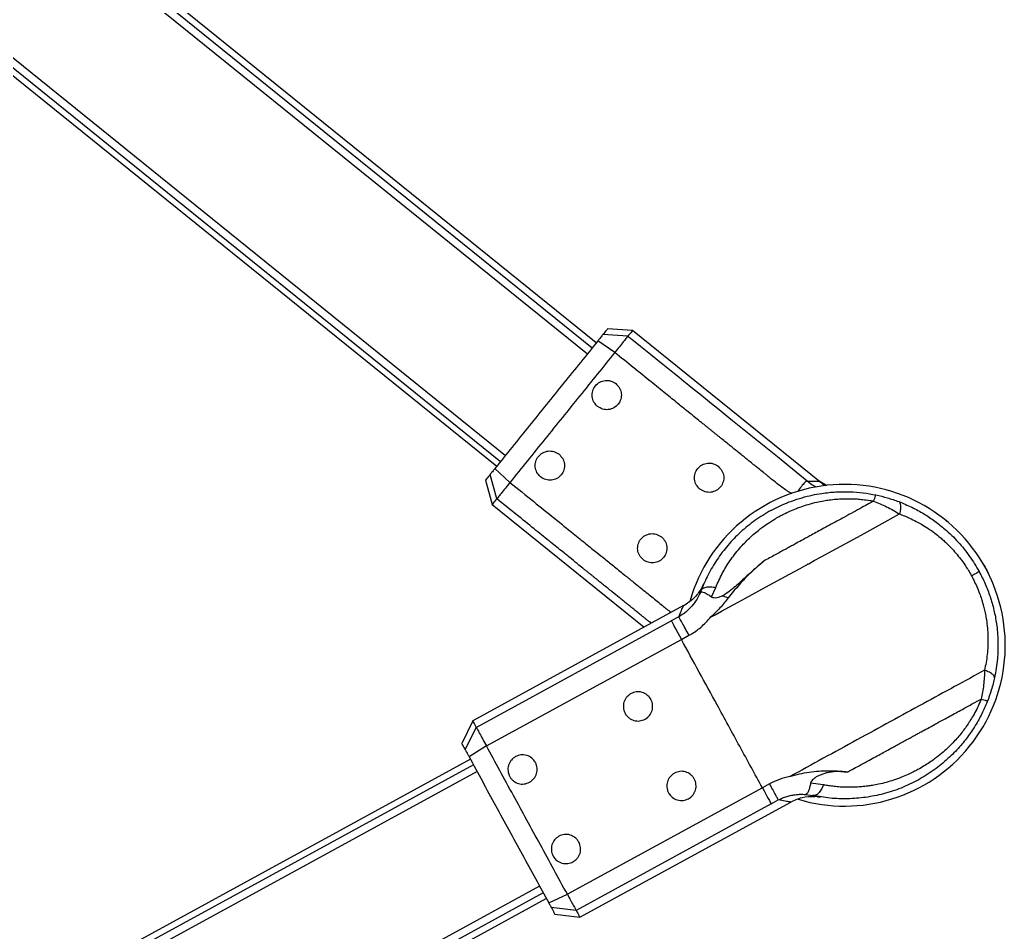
# Model space of a CAD drawing. Header units: millimetres. Extents: x -1052 to 3351, y 0 to 2015.
# Drawn here: x -247.704 to -242.717, y 1756.514 to 1761.129 of the extents above; entities that cross this region are included whole.
import ezdxf

# ---------------------------------------------------------------- set-up
doc = ezdxf.new("R2010")
doc.units = ezdxf.units.MM

msp = doc.modelspace()

# ---------------------------------------------------------------- linework, layer by layer
at = {"color": 7, "linetype": 'Continuous', "lineweight": 25}
for p, q in [((-244.7871, 1759.4949), (-253.4206, 1766.4618)), ((-253.9241, 1765.8379), (-245.2906, 1758.871)), ((-244.6267, 1759.5288), (-244.7534, 1759.5367)), ((-244.6029, 1759.5582), (-244.7301, 1759.5657)), ((-243.657, 1758.7948), (-244.603, 1759.5583)), ((-244.6932, 1759.4464), (-244.7783, 1759.5058)), ((-245.2899, 1758.707), (-245.3244, 1758.8291)), ((-245.2994, 1758.86), (-245.2233, 1758.7895)), ((-245.3478, 1758.8003), (-245.3136, 1758.6776)), ((-243.6225, 1758.7735), (-243.6585, 1758.7955)), ((-243.6572, 1758.7949), (-243.657, 1758.7949)), ((-245.3137, 1758.6777), (-244.5447, 1758.0572)), ((-243.02, 1758.5992), (-243.0124, 1758.5922)), ((-243.9328, 1758.3956), (-243.9384, 1758.3912)), ((-244.2483, 1758.2666), (-244.2418, 1758.2785)), ((-244.2418, 1758.2785), (-244.2428, 1758.2764)), ((-244.2495, 1758.2631), (-244.265, 1758.2365)), ((-244.2594, 1758.2354), (-244.265, 1758.2244)), ((-244.2564, 1758.2429), (-244.2594, 1758.2354)), ((-244.2593, 1758.235), (-244.2591, 1758.2356)), ((-244.2555, 1758.2449), (-244.2535, 1758.2502)), ((-244.2491, 1758.2624), (-244.2494, 1758.2625)), ((-244.2043, 1758.2112), (-244.182, 1758.2586)), ((-244.1473, 1758.2165), (-244.1454, 1758.2158)), ((-244.3448, 1758.1663), (-245.412, 1757.5837)), ((-244.3461, 1758.1638), (-244.3455, 1758.1652)), ((-245.3937, 1757.5504), (-244.407, 1758.0891)), ((-244.3694, 1758.1097), (-244.407, 1758.0891)), ((-245.3427, 1757.4569), (-244.356, 1757.9956)), ((-244.356, 1757.9956), (-244.3176, 1758.0166)), ((-242.8063, 1757.6868), (-242.8062, 1757.6871)), ((-245.4119, 1757.5838), (-245.4674, 1757.4691)), ((-245.4494, 1757.4364), (-245.3937, 1757.5504)), ((-245.3427, 1757.4569), (-245.4303, 1757.4014)), ((-245.4237, 1757.3893), (-247.3712, 1756.3261)), ((-243.9463, 1757.2452), (-244.933, 1756.7065)), ((-243.9096, 1757.2652), (-243.9463, 1757.2452)), ((-243.6369, 1757.2601), (-243.7026, 1757.2678)), ((-243.9018, 1757.1638), (-243.8658, 1757.1835)), ((-243.7284, 1757.2116), (-243.6904, 1757.206)), ((-243.7005, 1757.2023), (-243.6661, 1757.2008)), ((-243.6904, 1757.206), (-243.6856, 1757.2051)), ((-243.6827, 1757.2045), (-243.688, 1757.2057)), ((-243.6702, 1757.2014), (-243.6702, 1757.2017)), ((-243.6662, 1757.2001), (-243.6629, 1757.1999)), ((-243.6548, 1757.1994), (-243.6525, 1757.1991)), ((-243.9018, 1757.1638), (-244.8885, 1756.6251)), ((-244.8697, 1756.5905), (-243.8027, 1757.173)), ((-243.8028, 1757.173), (-243.8049, 1757.1733)), ((-246.987, 1755.6224), (-245.0396, 1756.6857)), ((-245.0273, 1756.6631), (-244.933, 1756.7065)), ((-244.8885, 1756.6251), (-245.0146, 1756.6399)), ((-244.9961, 1756.6058), (-244.8696, 1756.5905))]:
    msp.add_line(p, q, dxfattribs=at)
at = {"color": 8, "linetype": 'Continuous', "lineweight": 25}
for p, q in [((-253.4649, 1766.4069), (-244.8314, 1759.44)), ((-253.4407, 1766.4369), (-244.8072, 1759.47)), ((-253.904, 1765.8628), (-245.2705, 1758.8959)), ((-253.8798, 1765.8927), (-245.2463, 1758.9259)), ((-245.4084, 1757.3613), (-247.3559, 1756.298)), ((-245.3899, 1757.3274), (-247.3374, 1756.2642)), ((-243.6629, 1757.1999), (-243.6525, 1757.1991)), ((-245.0734, 1756.7476), (-247.0208, 1755.6843)), ((-245.0549, 1756.7137), (-247.0023, 1755.6505))]:
    msp.add_line(p, q, dxfattribs=at)
at = {"color": 7, "linetype": 'Continuous', "lineweight": 25, "flags": 128}
for points in [[(-243.7201, 1758.7958), (-243.794, 1758.8567), (-243.8702, 1758.9183), (-243.9459, 1758.9794), (-244.0215, 1759.0404), (-244.0972, 1759.1015), (-244.1728, 1759.1625), (-244.204, 1759.1877), (-244.2341, 1759.212), (-244.2631, 1759.2354), (-244.291, 1759.2579), (-244.3177, 1759.2795), (-244.3434, 1759.3002), (-244.3679, 1759.32), (-244.3914, 1759.3389), (-244.4578, 1759.3925), (-244.5132, 1759.4372), (-244.5628, 1759.4772), (-244.5983, 1759.5059), (-244.6196, 1759.5231), (-244.6249, 1759.5274), (-244.6263, 1759.5284), (-244.6266, 1759.5287), (-244.6267, 1759.5288), (-244.6267, 1759.5288), (-244.6267, 1759.5288), (-244.6267, 1759.5288), (-244.6267, 1759.5288)], [(-244.2082, 1758.1078), (-244.1852, 1758.1203), (-244.1532, 1758.1378), (-244.1121, 1758.1602), (-244.0684, 1758.1841), (-244.032, 1758.2039), (-243.9975, 1758.2228), (-243.965, 1758.2405), (-243.9307, 1758.2592), (-243.8089, 1758.3257), (-243.7556, 1758.3547), (-243.7323, 1758.3674), (-243.7221, 1758.373), (-243.7176, 1758.3755), (-243.7156, 1758.3765), (-243.7147, 1758.377), (-243.7143, 1758.3772), (-243.7142, 1758.3773), (-243.714, 1758.3774), (-243.714, 1758.3774), (-243.714, 1758.3774), (-243.714, 1758.3774), (-243.714, 1758.3774), (-243.714, 1758.3774), (-243.7139, 1758.3775), (-243.7136, 1758.3777), (-243.7121, 1758.3784), (-243.7064, 1758.3816), (-243.6836, 1758.394), (-243.6458, 1758.4146), (-243.5933, 1758.4433), (-243.5267, 1758.4797), (-243.4468, 1758.5233), (-243.3548, 1758.5736), (-243.252, 1758.6298)], [(-244.407, 1758.0891), (-244.405, 1758.0854), (-244.4014, 1758.0789), (-244.3964, 1758.0698), (-244.3902, 1758.0582), (-244.3827, 1758.0446), (-244.3744, 1758.0294), (-244.3654, 1758.0129), (-244.356, 1757.9956)], [(-243.9463, 1757.2452), (-243.9381, 1757.2302), (-243.9303, 1757.2159), (-243.923, 1757.2026), (-243.9166, 1757.1908), (-243.9111, 1757.1807), (-243.9067, 1757.1728), (-243.9036, 1757.1671), (-243.9018, 1757.1638)]]:
    msp.add_lwpolyline(points, dxfattribs=at)
at = {"color": 7, "linetype": 'Continuous', "lineweight": 25}
msp.add_arc((-243.5309, 1757.9661), 0.8135, 253.2678, 163.8573, dxfattribs=at)
for points, knots in [([(-244.7534, 1759.5367), (-244.7541, 1759.5359), (-244.7555, 1759.5341), (-244.7613, 1759.5269), (-244.7691, 1759.5173), (-244.7752, 1759.5096), (-244.7783, 1759.5058)], [0, 0, 0, 0, 0.250018, 0.500015, 0.74999, 1, 1, 1, 1]), ([(-244.73, 1759.5657), (-244.731, 1759.5645), (-244.7329, 1759.5621), (-244.7466, 1759.5452), (-244.7534, 1759.5367)], [0, 0, 0, 0, 0.5, 1, 1, 1, 1]), ([(-244.6267, 1759.5288), (-244.6285, 1759.5266), (-244.6322, 1759.522), (-244.6477, 1759.5028), (-244.6687, 1759.4768), (-244.6852, 1759.4563), (-244.6932, 1759.4464)], [0, 0, 0, 0, 0.241851, 0.498728, 0.756293, 1, 1, 1, 1]), ([(-244.603, 1759.5582), (-244.604, 1759.557), (-244.606, 1759.5545), (-244.6198, 1759.5374), (-244.6267, 1759.5288)], [0, 0, 0, 0, 0.500001, 1, 1, 1, 1]), ([(-244.7783, 1759.5058), (-244.8361, 1759.4342), (-244.9518, 1759.2909), (-245.126, 1759.075), (-245.2416, 1758.9317), (-245.2994, 1758.86)], [0, 0, 0, 0, 0.3333345, 0.6666655, 1, 1, 1, 1]), ([(-244.6932, 1759.4464), (-244.7521, 1759.3735), (-244.8697, 1759.2277), (-245.0469, 1759.0081), (-245.1645, 1758.8623), (-245.2234, 1758.7895)], [0, 0, 0, 0, 0.333334, 0.666665, 1, 1, 1, 1]), ([(-244.7802, 1759.1738), (-244.787, 1759.1807), (-244.8006, 1759.1947), (-244.8092, 1759.2234), (-244.8064, 1759.2527), (-244.7929, 1759.279), (-244.77, 1759.2978), (-244.742, 1759.3067), (-244.712, 1759.3045), (-244.6955, 1759.2941), (-244.6873, 1759.2889)], [0, 0, 0, 0, 0.125359, 0.250004, 0.374883, 0.499745, 0.624399, 0.749727, 0.874842, 1, 1, 1, 1]), ([(-244.6873, 1759.2889), (-244.6805, 1759.2819), (-244.6668, 1759.2679), (-244.6583, 1759.2392), (-244.6611, 1759.21), (-244.6746, 1759.1837), (-244.6974, 1759.1648), (-244.7255, 1759.1559), (-244.7554, 1759.1581), (-244.7719, 1759.1686), (-244.7802, 1759.1738)], [0, 0, 0, 0, 0.12536, 0.250008, 0.374887, 0.499754, 0.62441, 0.749718, 0.874835, 1, 1, 1, 1]), ([(-245.0681, 1758.8169), (-245.075, 1758.8239), (-245.0886, 1758.8378), (-245.0971, 1758.8666), (-245.0944, 1758.8958), (-245.0809, 1758.9221), (-245.058, 1758.941), (-245.03, 1758.9498), (-245, 1758.9476), (-244.9835, 1758.9372), (-244.9753, 1758.932)], [0, 0, 0, 0, 0.125362, 0.250001, 0.374883, 0.499745, 0.624403, 0.749729, 0.874832, 1, 1, 1, 1]), ([(-244.9753, 1758.932), (-244.9684, 1758.925), (-244.9548, 1758.9111), (-244.9463, 1758.8824), (-244.949, 1758.8531), (-244.9626, 1758.8268), (-244.9854, 1758.8079), (-245.0134, 1758.7991), (-245.0434, 1758.8013), (-245.0599, 1758.8117), (-245.0681, 1758.8169)], [0, 0, 0, 0, 0.125359, 0.250003, 0.374872, 0.499748, 0.624397, 0.749727, 0.874842, 1, 1, 1, 1]), ([(-244.2622, 1758.7557), (-244.269, 1758.7627), (-244.2826, 1758.7767), (-244.2912, 1758.8054), (-244.2884, 1758.8347), (-244.2748, 1758.8609), (-244.252, 1758.8798), (-244.224, 1758.8887), (-244.194, 1758.8865), (-244.1775, 1758.8761), (-244.1693, 1758.8709)], [0, 0, 0, 0, 0.125364, 0.250009, 0.374878, 0.499747, 0.624401, 0.749728, 0.874842, 1, 1, 1, 1]), ([(-245.3244, 1758.8291), (-245.3312, 1758.8207), (-245.3448, 1758.8038), (-245.3468, 1758.8014), (-245.3477, 1758.8002)], [0, 0, 0, 0, 0.500489, 1, 1, 1, 1]), ([(-245.2994, 1758.86), (-245.3025, 1758.8562), (-245.3087, 1758.8486), (-245.3165, 1758.8389), (-245.3223, 1758.8317), (-245.3237, 1758.83), (-245.3244, 1758.8291)], [0, 0, 0, 0, 0.250015, 0.499994, 0.749995, 1, 1, 1, 1]), ([(-244.1693, 1758.8709), (-244.1625, 1758.8639), (-244.1488, 1758.8499), (-244.1403, 1758.8212), (-244.1431, 1758.792), (-244.1566, 1758.7657), (-244.1794, 1758.7468), (-244.2075, 1758.7379), (-244.2374, 1758.7401), (-244.2539, 1758.7505), (-244.2622, 1758.7557)], [0, 0, 0, 0, 0.125362, 0.250007, 0.374881, 0.499749, 0.624407, 0.74973, 0.874833, 1, 1, 1, 1]), ([(-245.2234, 1758.7895), (-245.2314, 1758.7795), (-245.2479, 1758.7591), (-245.2689, 1758.733), (-245.2844, 1758.7138), (-245.2881, 1758.7092), (-245.2899, 1758.707)], [0, 0, 0, 0, 0.243704, 0.501265, 0.758136, 1, 1, 1, 1]), ([(-243.7201, 1758.7958), (-243.7084, 1758.7958), (-243.6852, 1758.796), (-243.6635, 1758.7951), (-243.6593, 1758.795), (-243.6572, 1758.7949)], [0, 0, 0, 0, 0.334734, 0.66751, 1, 1, 1, 1]), ([(-243.903, 1758.6477), (-243.8855, 1758.6567), (-243.8513, 1758.6745), (-243.7985, 1758.6957), (-243.7467, 1758.7127), (-243.6962, 1758.7254), (-243.639, 1758.7359), (-243.575, 1758.7425), (-243.5047, 1758.7431), (-243.4369, 1758.7381), (-243.3933, 1758.7301), (-243.372, 1758.7262)], [0, 0, 0, 0, 0.109804, 0.214753, 0.314895, 0.410257, 0.500895, 0.633084, 0.760141, 0.88234, 1, 1, 1, 1]), ([(-245.2899, 1758.707), (-245.2968, 1758.6984), (-245.3106, 1758.6813), (-245.3126, 1758.6788), (-245.3136, 1758.6776)], [0, 0, 0, 0, 0.500487, 1, 1, 1, 1]), ([(-244.182, 1758.2586), (-244.1717, 1758.2822), (-244.1516, 1758.3283), (-244.1106, 1758.3948), (-244.0643, 1758.455), (-244.0132, 1758.5081), (-243.9716, 1758.5437), (-243.939, 1758.5683), (-243.9174, 1758.5834), (-243.8964, 1758.5968), (-243.8794, 1758.607), (-243.8667, 1758.6143), (-243.8537, 1758.6215), (-243.8344, 1758.6315), (-243.8068, 1758.6447), (-243.7773, 1758.657), (-243.7464, 1758.6684), (-243.7123, 1758.6794), (-243.6738, 1758.6894), (-243.6383, 1758.6965), (-243.6056, 1758.7016), (-243.5736, 1758.705), (-243.5409, 1758.707), (-243.513, 1758.7074), (-243.4889, 1758.7069), (-243.4652, 1758.7057), (-243.4363, 1758.7031), (-243.4083, 1758.6994), (-243.39, 1758.696), (-243.3837, 1758.6948)], [0, 0, 0, 0, 0.082703, 0.161861, 0.246636, 0.320504, 0.390289, 0.415214, 0.445804, 0.471177, 0.49133, 0.506252, 0.515945, 0.536404, 0.572441, 0.608458, 0.633113, 0.671508, 0.716201, 0.751977, 0.779267, 0.814418, 0.846974, 0.875809, 0.896406, 0.917502, 0.945425, 0.981462, 1, 1, 1, 1]), ([(-243.3837, 1758.6948), (-243.3923, 1758.6902), (-243.412, 1758.6794), (-243.4461, 1758.6608), (-243.4865, 1758.6387), (-243.5286, 1758.6158), (-243.5691, 1758.5937), (-243.607, 1758.573), (-243.6525, 1758.5481), (-243.6996, 1758.5223), (-243.7454, 1758.4973), (-243.7782, 1758.4794), (-243.8035, 1758.4656), (-243.8258, 1758.4535), (-243.8491, 1758.4409), (-243.8752, 1758.4267), (-243.9033, 1758.4115), (-243.9227, 1758.4011), (-243.9328, 1758.3956)], [0, 0, 0, 0, 0.049944, 0.115473, 0.196618, 0.281109, 0.352523, 0.422287, 0.4904, 0.601903, 0.677346, 0.735578, 0.776623, 0.811223, 0.853428, 0.898969, 0.947826, 1, 1, 1, 1]), ([(-243.372, 1758.7262), (-243.3725, 1758.7259), (-243.3736, 1758.7253), (-243.3762, 1758.7193), (-243.3796, 1758.7094), (-243.3824, 1758.6997), (-243.3837, 1758.6948)], [0, 0, 0, 0, 0.237508, 0.486559, 0.742525, 1, 1, 1, 1]), ([(-243.3837, 1758.6948), (-243.3618, 1758.686), (-243.3164, 1758.6676), (-243.274, 1758.6427), (-243.252, 1758.6298)], [0, 0, 0, 0, 0.481828, 1, 1, 1, 1]), ([(-243.372, 1758.7262), (-243.3524, 1758.7217), (-243.3129, 1758.7126), (-243.2756, 1758.6993), (-243.2567, 1758.6926)], [0, 0, 0, 0, 0.493905, 1, 1, 1, 1]), ([(-243.2567, 1758.6926), (-243.2544, 1758.691), (-243.2498, 1758.6876), (-243.247, 1758.6736), (-243.2473, 1758.6542), (-243.2505, 1758.6379), (-243.252, 1758.6298)], [0, 0, 0, 0, 0.245121, 0.49985, 0.754656, 1, 1, 1, 1]), ([(-243.2567, 1758.6926), (-243.2343, 1758.6834), (-243.1905, 1758.6656), (-243.1293, 1758.6318), (-243.0735, 1758.5948), (-243.0148, 1758.5481), (-242.9549, 1758.4896), (-242.8961, 1758.4174), (-242.8648, 1758.3644), (-242.8493, 1758.3382)], [0, 0, 0, 0, 0.134073, 0.262065, 0.384057, 0.500135, 0.67004, 0.836523, 1, 1, 1, 1]), ([(-243.903, 1758.6477), (-243.9305, 1758.6314), (-243.985, 1758.599), (-244.0576, 1758.539), (-244.1219, 1758.4726), (-244.1767, 1758.4002), (-244.2226, 1758.3236), (-244.2452, 1758.2697), (-244.2564, 1758.2429)], [0, 0, 0, 0, 0.170801, 0.339808, 0.507131, 0.672866, 0.83712, 1, 1, 1, 1]), ([(-243.252, 1758.6298), (-243.2502, 1758.6292), (-243.2425, 1758.6264), (-243.2257, 1758.6197), (-243.1995, 1758.6084), (-243.1703, 1758.594), (-243.1395, 1758.5769), (-243.1078, 1758.5572), (-243.0761, 1758.5348), (-243.0494, 1758.5134), (-243.029, 1758.4956), (-243.0063, 1758.4743), (-242.9814, 1758.4486), (-242.9588, 1758.422), (-242.9397, 1758.3976), (-242.9237, 1758.3753), (-242.9074, 1758.3502), (-242.8967, 1758.3322), (-242.8906, 1758.3214), (-242.8889, 1758.3182), (-242.8883, 1758.3172), (-242.8881, 1758.3169)], [0, 0, 0, 0, 0.012373, 0.05097, 0.113561, 0.191158, 0.253535, 0.331949, 0.42209, 0.491822, 0.541208, 0.587407, 0.680753, 0.758199, 0.797764, 0.867855, 0.92312, 0.978226, 0.99328, 0.997683, 1, 1, 1, 1]), ([(-244.5501, 1758.3989), (-244.557, 1758.4059), (-244.5706, 1758.4198), (-244.5791, 1758.4485), (-244.5764, 1758.4778), (-244.5628, 1758.5041), (-244.54, 1758.5229), (-244.512, 1758.5318), (-244.482, 1758.5296), (-244.4655, 1758.5192), (-244.4572, 1758.514)], [0, 0, 0, 0, 0.125363, 0.250009, 0.374883, 0.499752, 0.624406, 0.749732, 0.874836, 1, 1, 1, 1]), ([(-244.4572, 1758.514), (-244.4504, 1758.507), (-244.4368, 1758.4931), (-244.4283, 1758.4643), (-244.431, 1758.4351), (-244.4446, 1758.4088), (-244.4674, 1758.3899), (-244.4954, 1758.3811), (-244.5254, 1758.3833), (-244.5419, 1758.3937), (-244.5501, 1758.3989)], [0, 0, 0, 0, 0.125365, 0.250009, 0.37488, 0.499748, 0.624397, 0.749727, 0.874842, 1, 1, 1, 1]), ([(-243.9384, 1758.3912), (-243.9578, 1758.375), (-243.997, 1758.3425), (-244.0438, 1758.2987), (-244.0826, 1758.2639), (-244.1127, 1758.2376), (-244.1358, 1758.2235), (-244.1473, 1758.2165)], [0, 0, 0, 0, 0.281138, 0.564926, 0.710647, 0.856059, 1, 1, 1, 1]), ([(-243.9384, 1758.3912), (-243.961, 1758.372), (-244.005, 1758.3349), (-244.0651, 1758.2726), (-244.1009, 1758.2278), (-244.1188, 1758.2054)], [0, 0, 0, 0, 0.345646, 0.671553, 1, 1, 1, 1]), ([(-242.8493, 1758.3382), (-242.8498, 1758.3379), (-242.8508, 1758.3373), (-242.859, 1758.3328), (-242.8713, 1758.3261), (-242.8826, 1758.3199), (-242.8881, 1758.3169)], [0, 0, 0, 0, 0.249642, 0.504446, 0.756895, 1, 1, 1, 1]), ([(-242.8493, 1758.3382), (-242.8388, 1758.3178), (-242.8178, 1758.2768), (-242.7932, 1758.2117), (-242.7739, 1758.1441), (-242.7599, 1758.0693), (-242.753, 1757.9866), (-242.7552, 1757.8949), (-242.7662, 1757.8335), (-242.7719, 1757.8018)], [0, 0, 0, 0, 0.122433, 0.24646, 0.372263, 0.500023, 0.656395, 0.822414, 1, 1, 1, 1]), ([(-242.8293, 1758.3756), (-242.825, 1758.3689), (-242.8093, 1758.3451), (-242.7985, 1758.3186), (-242.7907, 1758.2995)], [0, 0, 0, 0, 0.278461, 1, 1, 1, 1]), ([(-244.2496, 1758.26), (-244.2478, 1758.2643), (-244.2435, 1758.275), (-244.2424, 1758.2772), (-244.2418, 1758.2785)], [0, 0, 0, 0, 0.406778, 1, 1, 1, 1]), ([(-242.8881, 1758.3169), (-242.8842, 1758.3095), (-242.8749, 1758.292), (-242.8612, 1758.2624), (-242.8483, 1758.2305), (-242.8389, 1758.2033), (-242.8323, 1758.1818), (-242.8265, 1758.161), (-242.8205, 1758.1362), (-242.8153, 1758.1097), (-242.8082, 1758.0643), (-242.8036, 1758.0011), (-242.8069, 1757.9188), (-242.817, 1757.8661), (-242.8221, 1757.8398)], [0, 0, 0, 0, 0.049897, 0.119038, 0.195013, 0.256287, 0.292147, 0.330031, 0.38662, 0.446102, 0.493494, 0.665378, 0.832456, 1, 1, 1, 1]), ([(-244.2549, 1758.253), (-244.2671, 1758.2351), (-244.2916, 1758.1996), (-244.328, 1758.1766), (-244.3462, 1758.1651)], [0, 0, 0, 0, 0.502978, 1, 1, 1, 1]), ([(-244.2589, 1758.236), (-244.2592, 1758.2351), (-244.2613, 1758.2305), (-244.2635, 1758.2259), (-244.2653, 1758.2222)], [0, 0, 0, 0, 0.18878, 1, 1, 1, 1]), ([(-244.2594, 1758.2354), (-244.2594, 1758.2354), (-244.2594, 1758.2355), (-244.2587, 1758.2366), (-244.2544, 1758.2373), (-244.2406, 1758.2334), (-244.2232, 1758.2245), (-244.2103, 1758.2154), (-244.2043, 1758.2112)], [0, 0, 0, 0, 0.001893, 0.017831, 0.281848, 0.549276, 0.790053, 1, 1, 1, 1]), ([(-244.2467, 1758.2671), (-244.2472, 1758.266), (-244.2492, 1758.2613), (-244.2533, 1758.2509), (-244.2564, 1758.2429)], [0, 0, 0, 0, 0.22168, 1, 1, 1, 1]), ([(-244.2564, 1758.2429), (-244.2541, 1758.2466), (-244.2494, 1758.2542), (-244.2323, 1758.2606), (-244.2094, 1758.2626), (-244.191, 1758.2599), (-244.182, 1758.2586)], [0, 0, 0, 0, 0.24449, 0.500005, 0.755495, 1, 1, 1, 1]), ([(-244.1188, 1758.2054), (-244.1326, 1758.1882), (-244.16, 1758.1537), (-244.1921, 1758.1231), (-244.2082, 1758.1078)], [0, 0, 0, 0, 0.499965, 1, 1, 1, 1]), ([(-244.1473, 1758.2165), (-244.1569, 1758.212), (-244.1712, 1758.2052), (-244.1896, 1758.2043), (-244.1981, 1758.2068), (-244.2019, 1758.2087), (-244.2038, 1758.2102), (-244.2042, 1758.2109), (-244.2043, 1758.2113)], [0, 0, 0, 0, 0.498798, 0.748219, 0.873231, 0.953537, 0.980476, 1, 1, 1, 1]), ([(-244.1454, 1758.2158), (-244.1409, 1758.2142), (-244.1331, 1758.2113), (-244.1246, 1758.2078), (-244.1204, 1758.206), (-244.1193, 1758.2056), (-244.119, 1758.2055), (-244.1189, 1758.2054), (-244.1189, 1758.2054), (-244.1188, 1758.2054)], [0, 0, 0, 0, 0.49976, 0.869931, 0.965177, 0.990181, 0.996995, 0.998932, 1, 1, 1, 1]), ([(-244.3176, 1758.0166), (-244.3238, 1758.0278), (-244.3364, 1758.0509), (-244.3528, 1758.0804), (-244.3649, 1758.1021), (-244.3679, 1758.1072), (-244.3694, 1758.1097)], [0, 0, 0, 0, 0.242726, 0.500004, 0.757271, 1, 1, 1, 1]), ([(-244.3176, 1758.0166), (-244.3153, 1758.0179), (-244.2943, 1758.0292), (-244.2544, 1758.0564), (-244.2242, 1758.09), (-244.2083, 1758.1078)], [0, 0, 0, 0, 0.055453, 0.499636, 1, 1, 1, 1]), ([(-243.9463, 1757.2452), (-243.9845, 1757.3151), (-244.0608, 1757.455), (-244.1675, 1757.6505), (-244.266, 1757.8308), (-244.326, 1757.9407), (-244.356, 1757.9956)], [0, 0, 0, 0, 0.279997, 0.559988, 0.779994, 1, 1, 1, 1]), ([(-242.8221, 1757.8398), (-242.8722, 1757.8124), (-242.9727, 1757.7577), (-243.1325, 1757.6705), (-243.2979, 1757.5802), (-243.467, 1757.4878), (-243.6373, 1757.3947), (-243.751, 1757.3326), (-243.8075, 1757.3017)], [0, 0, 0, 0, 0.166888, 0.334491, 0.502342, 0.669537, 0.835698, 1, 1, 1, 1]), ([(-242.8221, 1757.8398), (-242.8231, 1757.8148), (-242.8252, 1757.7658), (-242.8344, 1757.7178), (-242.8389, 1757.6942)], [0, 0, 0, 0, 0.509284, 1, 1, 1, 1]), ([(-242.7719, 1757.8018), (-242.7719, 1757.804), (-242.772, 1757.8096), (-242.7821, 1757.8202), (-242.8002, 1757.8311), (-242.8157, 1757.8372), (-242.8221, 1757.8398)], [0, 0, 0, 0, 0.199724, 0.499824, 0.795762, 1, 1, 1, 1]), ([(-242.7719, 1757.8018), (-242.7741, 1757.7921), (-242.7789, 1757.7711), (-242.7865, 1757.7444), (-242.7938, 1757.7215), (-242.7997, 1757.7042), (-242.804, 1757.6927), (-242.8062, 1757.6871)], [0, 0, 0, 0, 0.25419, 0.546846, 0.695574, 0.849141, 1, 1, 1, 1]), ([(-244.5401, 1757.592), (-244.5321, 1757.5977), (-244.5162, 1757.6089), (-244.503, 1757.6353), (-244.5006, 1757.6592), (-244.5042, 1757.6783), (-244.5082, 1757.6878), (-244.5108, 1757.6926), (-244.5111, 1757.6933), (-244.5124, 1757.6956), (-244.5175, 1757.7034), (-244.5302, 1757.7172), (-244.5501, 1757.7276), (-244.5697, 1757.7312), (-244.5892, 1757.7309), (-244.6024, 1757.7254), (-244.6109, 1757.7219)], [0, 0, 0, 0, 0.125429, 0.24954, 0.367606, 0.431906, 0.49955, 0.500772, 0.50287, 0.509712, 0.533966, 0.624457, 0.749557, 0.817343, 0.881767, 1, 1, 1, 1]), ([(-244.6109, 1757.7219), (-244.6185, 1757.7166), (-244.6303, 1757.7085), (-244.6411, 1757.6922), (-244.6487, 1757.6739), (-244.6507, 1757.6514), (-244.6461, 1757.6332), (-244.6421, 1757.6245), (-244.6409, 1757.6223), (-244.638, 1757.6171), (-244.6322, 1757.6085), (-244.6181, 1757.5952), (-244.5966, 1757.5842), (-244.5673, 1757.581), (-244.5492, 1757.5883), (-244.5401, 1757.592)], [0, 0, 0, 0, 0.118168, 0.182522, 0.250229, 0.374902, 0.466804, 0.490798, 0.499109, 0.500038, 0.567763, 0.632126, 0.750248, 0.874458, 1, 1, 1, 1]), ([(-242.8389, 1757.6942), (-242.8417, 1757.6875), (-242.8487, 1757.6704), (-242.8623, 1757.6417), (-242.879, 1757.6107), (-242.9022, 1757.5724), (-242.9325, 1757.5293), (-242.9703, 1757.4845), (-243.0065, 1757.4481), (-243.0403, 1757.4179), (-243.0796, 1757.387), (-243.1197, 1757.3599), (-243.1559, 1757.339), (-243.1828, 1757.3248), (-243.2103, 1757.3116), (-243.2439, 1757.2973), (-243.2809, 1757.2839), (-243.3199, 1757.2722), (-243.3556, 1757.2635), (-243.387, 1757.2575), (-243.4105, 1757.254), (-243.4261, 1757.2521), (-243.4432, 1757.2503), (-243.4652, 1757.2485), (-243.4941, 1757.2475), (-243.5205, 1757.2476), (-243.548, 1757.2487), (-243.5747, 1757.2508), (-243.6028, 1757.2543), (-243.6219, 1757.2573), (-243.6329, 1757.2594), (-243.6358, 1757.2599), (-243.6365, 1757.2601), (-243.6368, 1757.2601), (-243.6369, 1757.2601), (-243.6369, 1757.2601)], [0, 0, 0, 0, 0.021176, 0.054285, 0.092957, 0.124395, 0.185561, 0.247983, 0.298082, 0.338799, 0.383902, 0.448597, 0.485286, 0.510948, 0.541481, 0.578347, 0.623089, 0.662415, 0.703971, 0.737107, 0.76185, 0.778222, 0.786236, 0.815656, 0.847548, 0.877414, 0.899326, 0.935093, 0.963021, 0.990278, 0.997328, 0.999212, 0.999744, 0.999907, 1, 1, 1, 1]), ([(-243.5174, 1757.3238), (-243.509, 1757.3284), (-243.489, 1757.3393), (-243.4552, 1757.3578), (-243.4182, 1757.3779), (-243.3824, 1757.3975), (-243.3506, 1757.4148), (-243.3242, 1757.4293), (-243.3018, 1757.4414), (-243.2821, 1757.4522), (-243.26, 1757.4643), (-243.2365, 1757.4772), (-243.2134, 1757.4897), (-243.1936, 1757.5006), (-243.1779, 1757.5091), (-243.1689, 1757.5141), (-243.1646, 1757.5164), (-243.1627, 1757.5175), (-243.1554, 1757.5214), (-243.1378, 1757.531), (-243.1097, 1757.5464), (-243.0801, 1757.5625), (-243.0529, 1757.5774), (-243.0273, 1757.5913), (-242.9871, 1757.6132), (-242.9378, 1757.6402), (-242.8846, 1757.6692), (-242.8531, 1757.6864), (-242.8389, 1757.6942)], [0, 0, 0, 0, 0.035122, 0.084634, 0.142777, 0.191489, 0.237044, 0.278451, 0.30454, 0.332881, 0.363477, 0.399784, 0.434776, 0.463651, 0.486412, 0.503046, 0.503283, 0.505405, 0.511523, 0.535055, 0.583166, 0.63594, 0.666902, 0.705323, 0.751201, 0.849613, 0.932536, 1, 1, 1, 1]), ([(-242.8063, 1757.6868), (-242.8146, 1757.6667), (-242.8315, 1757.6258), (-242.8584, 1757.5766), (-242.8828, 1757.5377), (-242.903, 1757.5086), (-242.9249, 1757.48), (-242.9586, 1757.44), (-243.0079, 1757.3899), (-243.0778, 1757.3325), (-243.131, 1757.3009), (-243.1588, 1757.2845)], [0, 0, 0, 0, 0.118123, 0.240736, 0.30385, 0.368196, 0.433816, 0.500735, 0.654455, 0.820109, 1, 1, 1, 1]), ([(-242.8389, 1757.6942), (-242.8342, 1757.6927), (-242.8246, 1757.6897), (-242.8145, 1757.6872), (-242.8079, 1757.686), (-242.8068, 1757.6865), (-242.8063, 1757.6868)], [0, 0, 0, 0, 0.2527696, 0.5071986, 0.7579372, 1, 1, 1, 1]), ([(-245.4119, 1757.5837), (-245.4119, 1757.5837), (-245.4137, 1757.5864), (-245.4085, 1757.5778), (-245.3986, 1757.5595), (-245.3937, 1757.5504)], [0, 0, 0, 0, 0.000975, 0.500489, 1, 1, 1, 1]), ([(-245.3937, 1757.5504), (-245.3923, 1757.5478), (-245.3894, 1757.5425), (-245.3775, 1757.5208), (-245.3616, 1757.4916), (-245.349, 1757.4685), (-245.3427, 1757.4569)], [0, 0, 0, 0, 0.249994, 0.499993, 0.749988, 1, 1, 1, 1]), ([(-245.4673, 1757.4692), (-245.4673, 1757.4692), (-245.4691, 1757.4719), (-245.464, 1757.4633), (-245.4543, 1757.4454), (-245.4494, 1757.4364)], [0, 0, 0, 0, 0.000976, 0.500489, 1, 1, 1, 1]), ([(-245.4494, 1757.4364), (-245.4489, 1757.4354), (-245.4478, 1757.4335), (-245.4434, 1757.4253), (-245.4374, 1757.4144), (-245.4327, 1757.4057), (-245.4303, 1757.4014)], [0, 0, 0, 0, 0.249983, 0.499984, 0.749976, 1, 1, 1, 1]), ([(-244.933, 1756.7065), (-244.9784, 1756.7898), (-245.0693, 1756.9563), (-245.2063, 1757.2071), (-245.2972, 1757.3736), (-245.3427, 1757.4569)], [0, 0, 0, 0, 0.333443, 0.666563, 1, 1, 1, 1]), ([(-245.4303, 1757.4014), (-245.3856, 1757.3194), (-245.2961, 1757.1556), (-245.1614, 1756.9088), (-245.072, 1756.745), (-245.0273, 1756.6631)], [0, 0, 0, 0, 0.333392, 0.66659, 1, 1, 1, 1]), ([(-245.1952, 1757.4029), (-245.2028, 1757.3977), (-245.2145, 1757.3896), (-245.2253, 1757.3733), (-245.233, 1757.3549), (-245.235, 1757.3325), (-245.2303, 1757.3143), (-245.2263, 1757.3056), (-245.2251, 1757.3033), (-245.2223, 1757.2981), (-245.2164, 1757.2896), (-245.2023, 1757.2762), (-245.1808, 1757.2653), (-245.1515, 1757.2621), (-245.1334, 1757.2694), (-245.1243, 1757.2731)], [0, 0, 0, 0, 0.118164, 0.182519, 0.250233, 0.3749, 0.466814, 0.490795, 0.499106, 0.500035, 0.567767, 0.632136, 0.750245, 0.874457, 1, 1, 1, 1]), ([(-245.1243, 1757.2731), (-245.1163, 1757.2787), (-245.1004, 1757.29), (-245.0872, 1757.3163), (-245.0848, 1757.3403), (-245.0884, 1757.3593), (-245.0924, 1757.3689), (-245.095, 1757.3737), (-245.0954, 1757.3744), (-245.0966, 1757.3766), (-245.1017, 1757.3845), (-245.1144, 1757.3982), (-245.1343, 1757.4087), (-245.1539, 1757.4122), (-245.1735, 1757.4119), (-245.1866, 1757.4065), (-245.1952, 1757.4029)], [0, 0, 0, 0, 0.12544, 0.249543, 0.367602, 0.431908, 0.499552, 0.500768, 0.502872, 0.509714, 0.533967, 0.624459, 0.749558, 0.817343, 0.881767, 1, 1, 1, 1]), ([(-243.8075, 1757.3017), (-243.7913, 1757.3065), (-243.7591, 1757.3158), (-243.7098, 1757.325), (-243.651, 1757.3316), (-243.6028, 1757.3323), (-243.5661, 1757.33), (-243.5491, 1757.3284), (-243.5328, 1757.3264), (-243.5225, 1757.3247), (-243.5174, 1757.3238)], [0, 0, 0, 0, 0.167605, 0.333914, 0.499925, 0.761441, 0.823502, 0.883978, 0.942865, 1, 1, 1, 1]), ([(-244.3912, 1757.3194), (-244.3992, 1757.3138), (-244.4151, 1757.3026), (-244.4283, 1757.2762), (-244.4308, 1757.2522), (-244.4271, 1757.2332), (-244.4234, 1757.2236), (-244.4207, 1757.219), (-244.4206, 1757.2188), (-244.4203, 1757.2183), (-244.4191, 1757.2162), (-244.414, 1757.2082), (-244.4013, 1757.1943), (-244.3813, 1757.1838), (-244.3617, 1757.1803), (-244.3421, 1757.1805), (-244.3289, 1757.186), (-244.3204, 1757.1896)], [0, 0, 0, 0, 0.124525, 0.249546, 0.36739, 0.431747, 0.499559, 0.499805, 0.500276, 0.501936, 0.508113, 0.531823, 0.624448, 0.749552, 0.816798, 0.881031, 1, 1, 1, 1]), ([(-244.3204, 1757.1896), (-244.3127, 1757.1948), (-244.301, 1757.203), (-244.2902, 1757.2193), (-244.2826, 1757.2376), (-244.2803, 1757.2625), (-244.2878, 1757.2865), (-244.2992, 1757.3029), (-244.3133, 1757.3163), (-244.3348, 1757.3272), (-244.3641, 1757.3304), (-244.3822, 1757.3231), (-244.3912, 1757.3194)], [0, 0, 0, 0, 0.118932, 0.183147, 0.250347, 0.375077, 0.499797, 0.567726, 0.632183, 0.750125, 0.875325, 1, 1, 1, 1]), ([(-243.8075, 1757.3017), (-243.8252, 1757.2977), (-243.8607, 1757.2897), (-243.8933, 1757.2734), (-243.9096, 1757.2652)], [0, 0, 0, 0, 0.5003643, 1, 1, 1, 1]), ([(-243.5174, 1757.3238), (-243.5187, 1757.3241), (-243.5216, 1757.3248), (-243.5277, 1757.3258), (-243.5358, 1757.3268), (-243.55, 1757.3279), (-243.569, 1757.3281), (-243.5927, 1757.3261), (-243.6151, 1757.3221), (-243.6357, 1757.3167), (-243.6537, 1757.3101), (-243.6696, 1757.3025), (-243.6827, 1757.2942), (-243.6926, 1757.2855), (-243.6996, 1757.2767), (-243.7016, 1757.2707), (-243.7026, 1757.2678)], [0, 0, 0, 0, 0.021539, 0.047656, 0.095475, 0.14786, 0.265363, 0.38241, 0.500126, 0.596042, 0.687861, 0.770827, 0.842675, 0.904257, 0.954335, 1, 1, 1, 1]), ([(-243.1588, 1757.2845), (-243.1872, 1757.2702), (-243.2438, 1757.2419), (-243.3333, 1757.2133), (-243.4239, 1757.195), (-243.5144, 1757.188), (-243.6039, 1757.1908), (-243.6616, 1757.201), (-243.6904, 1757.206)], [0, 0, 0, 0, 0.170276, 0.338972, 0.50619, 0.672031, 0.836599, 1, 1, 1, 1]), ([(-243.8658, 1757.1835), (-243.8669, 1757.1858), (-243.8693, 1757.1904), (-243.8795, 1757.2095), (-243.8934, 1757.2353), (-243.9043, 1757.2554), (-243.9096, 1757.2652)], [0, 0, 0, 0, 0.242806, 0.499997, 0.757194, 1, 1, 1, 1]), ([(-243.7026, 1757.2678), (-243.704, 1757.2607), (-243.7071, 1757.2457), (-243.7133, 1757.2277), (-243.7208, 1757.2145), (-243.7258, 1757.2126), (-243.7284, 1757.2116)], [0, 0, 0, 0, 0.220081, 0.465518, 0.729012, 1, 1, 1, 1]), ([(-243.6369, 1757.2601), (-243.6406, 1757.2519), (-243.6483, 1757.2349), (-243.6624, 1757.2168), (-243.6771, 1757.2058), (-243.686, 1757.206), (-243.6904, 1757.206)], [0, 0, 0, 0, 0.244727, 0.500221, 0.755588, 1, 1, 1, 1]), ([(-243.8658, 1757.1835), (-243.8623, 1757.1853), (-243.8552, 1757.1889), (-243.8444, 1757.1937), (-243.8333, 1757.1979), (-243.8221, 1757.2016), (-243.8107, 1757.2048), (-243.8026, 1757.2066), (-243.7946, 1757.2082), (-243.7861, 1757.2097), (-243.7712, 1757.2115), (-243.7517, 1757.2128), (-243.7367, 1757.212), (-243.7284, 1757.2116)], [0, 0, 0, 0, 0.082477, 0.165153, 0.247986, 0.330957, 0.414075, 0.497344, 0.505465, 0.58492, 0.68012, 0.822692, 1, 1, 1, 1]), ([(-243.8043, 1757.1726), (-243.7849, 1757.1817), (-243.7458, 1757.1999), (-243.7027, 1757.2013), (-243.6811, 1757.2019)], [0, 0, 0, 0, 0.496998, 1, 1, 1, 1]), ([(-243.6805, 1757.2041), (-243.6759, 1757.2032), (-243.6692, 1757.2019), (-243.6661, 1757.2014), (-243.6651, 1757.2012)], [0, 0, 0, 0, 0.684753, 1, 1, 1, 1]), ([(-243.6525, 1757.1991), (-243.6539, 1757.1993), (-243.6564, 1757.1996), (-243.6677, 1757.2017), (-243.6723, 1757.2025)], [0, 0, 0, 0, 0.593665, 1, 1, 1, 1]), ([(-244.9754, 1757.0004), (-244.9834, 1756.9948), (-244.9993, 1756.9836), (-245.0125, 1756.9573), (-245.015, 1756.9332), (-245.0114, 1756.9142), (-245.0076, 1756.9046), (-245.0049, 1756.9), (-245.0048, 1756.8999), (-245.0045, 1756.8993), (-245.0033, 1756.8972), (-244.9983, 1756.8892), (-244.9855, 1756.8753), (-244.9655, 1756.8648), (-244.9459, 1756.8613), (-244.9264, 1756.8615), (-244.9132, 1756.867), (-244.9046, 1756.8706)], [0, 0, 0, 0, 0.124525, 0.249546, 0.36739, 0.431747, 0.49956, 0.499805, 0.500284, 0.501942, 0.508112, 0.531822, 0.624448, 0.749552, 0.816798, 0.881031, 1, 1, 1, 1]), ([(-244.9046, 1756.8706), (-244.897, 1756.8759), (-244.8852, 1756.884), (-244.8744, 1756.9003), (-244.8668, 1756.9186), (-244.8646, 1756.9436), (-244.8721, 1756.9675), (-244.8834, 1756.9839), (-244.8975, 1756.9973), (-244.919, 1757.0082), (-244.9483, 1757.0114), (-244.9664, 1757.0041), (-244.9754, 1757.0004)], [0, 0, 0, 0, 0.118932, 0.183147, 0.250347, 0.375077, 0.499797, 0.567726, 0.632183, 0.750125, 0.875325, 1, 1, 1, 1]), ([(-244.933, 1756.7065), (-244.9275, 1756.6965), (-244.9165, 1756.6764), (-244.9027, 1756.651), (-244.8923, 1756.632), (-244.8898, 1756.6274), (-244.8885, 1756.6251)], [0, 0, 0, 0, 0.25, 0.500007, 0.749997, 1, 1, 1, 1]), ([(-245.0273, 1756.6631), (-245.0257, 1756.6603), (-245.0226, 1756.6545), (-245.0186, 1756.6473), (-245.0156, 1756.6419), (-245.0149, 1756.6405), (-245.0146, 1756.6399)], [0, 0, 0, 0, 0.250009, 0.500006, 0.749975, 1, 1, 1, 1]), ([(-245.0146, 1756.6399), (-245.0091, 1756.6299), (-244.9983, 1756.6101), (-244.9968, 1756.6072), (-244.996, 1756.6058)], [0, 0, 0, 0, 0.4999995, 1, 1, 1, 1]), ([(-244.8885, 1756.6251), (-244.883, 1756.615), (-244.872, 1756.5949), (-244.8704, 1756.592), (-244.8697, 1756.5905)], [0, 0, 0, 0, 0.499999, 1, 1, 1, 1])]:
    msp.add_open_spline(points, degree=3, knots=knots, dxfattribs=at)
at = {"color": 8, "linetype": 'Continuous', "lineweight": 25}
for points, knots in [([(-243.7976, 1758.7319), (-243.8146, 1758.7428), (-243.8548, 1758.7684), (-243.8964, 1758.8033), (-243.9272, 1758.8282), (-243.9449, 1758.8425), (-243.9645, 1758.8583), (-243.9848, 1758.8747), (-244.0004, 1758.8873), (-244.0096, 1758.8947), (-244.0187, 1758.902), (-244.0304, 1758.9115), (-244.05, 1758.9273), (-244.0764, 1758.9486), (-244.1115, 1758.9769), (-244.1419, 1759.0015), (-244.1642, 1759.0195), (-244.1757, 1759.0288), (-244.1877, 1759.0384), (-244.2, 1759.0483), (-244.2128, 1759.0586), (-244.2259, 1759.0693), (-244.2401, 1759.0807), (-244.259, 1759.096), (-244.2865, 1759.1181), (-244.3257, 1759.1497), (-244.3765, 1759.1908), (-244.4391, 1759.2413), (-244.5134, 1759.3013), (-244.5994, 1759.3707), (-244.6607, 1759.4201), (-244.6932, 1759.4464)], [0, 0, 0, 0, 0.052863, 0.124622, 0.141883, 0.156575, 0.18428, 0.207577, 0.225044, 0.236679, 0.238608, 0.255576, 0.276202, 0.30428, 0.344576, 0.39422, 0.406649, 0.419549, 0.432921, 0.446763, 0.461078, 0.475863, 0.491119, 0.50876, 0.539534, 0.583443, 0.640486, 0.710662, 0.793974, 0.890419, 1, 1, 1, 1]), ([(-245.2234, 1758.7895), (-245.1834, 1758.7572), (-245.1079, 1758.6963), (-245.0012, 1758.6102), (-244.9234, 1758.5475), (-244.8709, 1758.5051), (-244.8399, 1758.48), (-244.8109, 1758.4566), (-244.7792, 1758.4311), (-244.7405, 1758.3998), (-244.6934, 1758.3618), (-244.6449, 1758.3227), (-244.6018, 1758.2879), (-244.5657, 1758.2587), (-244.5257, 1758.2265), (-244.488, 1758.1961), (-244.454, 1758.1686), (-244.4304, 1758.1496), (-244.416, 1758.1378), (-244.4083, 1758.1316)], [0, 0, 0, 0, 0.147091, 0.27796, 0.392607, 0.433207, 0.471307, 0.506902, 0.539993, 0.587793, 0.649453, 0.71335, 0.766234, 0.808103, 0.846427, 0.913283, 0.946653, 0.971793, 1, 1, 1, 1]), ([(-243.7201, 1758.7958), (-243.723, 1758.7948), (-243.729, 1758.7928), (-243.7444, 1758.7759), (-243.7581, 1758.7578), (-243.7658, 1758.7449), (-243.7673, 1758.7425)], [0, 0, 0, 0, 0.295445, 0.609971, 0.925335, 1, 1, 1, 1]), ([(-243.6712, 1758.7648), (-243.6764, 1758.7671), (-243.6937, 1758.7748), (-243.7092, 1758.7872), (-243.7201, 1758.7958)], [0, 0, 0, 0, 0.3033005, 1, 1, 1, 1]), ([(-243.6572, 1758.7949), (-243.6472, 1758.7867), (-243.6369, 1758.7785), (-243.6251, 1758.7731), (-243.625, 1758.773)], [0, 0, 0, 0, 0.986056, 1, 1, 1, 1]), ([(-244.5088, 1758.0768), (-244.5117, 1758.0791), (-244.519, 1758.0849), (-244.5297, 1758.0936), (-244.5414, 1758.103), (-244.5555, 1758.1144), (-244.5716, 1758.1274), (-244.5892, 1758.1416), (-244.6018, 1758.1517), (-244.6105, 1758.1588), (-244.6168, 1758.1639), (-244.6253, 1758.1708), (-244.6373, 1758.1804), (-244.6528, 1758.1929), (-244.6761, 1758.2118), (-244.7091, 1758.2383), (-244.7389, 1758.2624), (-244.7601, 1758.2795), (-244.77, 1758.2875), (-244.7802, 1758.2957), (-244.7908, 1758.3043), (-244.8016, 1758.313), (-244.8128, 1758.3221), (-244.8243, 1758.3313), (-244.8364, 1758.3411), (-244.853, 1758.3545), (-244.8784, 1758.375), (-244.9163, 1758.4056), (-244.9668, 1758.4463), (-245.0298, 1758.4971), (-245.1053, 1758.5581), (-245.1934, 1758.6292), (-245.2563, 1758.6799), (-245.2899, 1758.707)], [0, 0, 0, 0, 0.011073, 0.027848, 0.041295, 0.055776, 0.082199, 0.10311, 0.123546, 0.13022, 0.136736, 0.147672, 0.163023, 0.182792, 0.206976, 0.252858, 0.309217, 0.321517, 0.334221, 0.347331, 0.360842, 0.374762, 0.389082, 0.403809, 0.418937, 0.435341, 0.46781, 0.516342, 0.580943, 0.66161, 0.758338, 0.871136, 1, 1, 1, 1]), ([(-244.265, 1758.2244), (-244.2693, 1758.2153), (-244.2796, 1758.1936), (-244.303, 1758.1628), (-244.3332, 1758.1325), (-244.3573, 1758.1173), (-244.3694, 1758.1097)], [0, 0, 0, 0, 0.192894, 0.463731, 0.732741, 1, 1, 1, 1]), ([(-244.3694, 1758.1097), (-244.3646, 1758.1213), (-244.3552, 1758.1444), (-244.347, 1758.1619), (-244.3463, 1758.1633), (-244.3461, 1758.1638)], [0, 0, 0, 0, 0.392632, 0.783264, 1, 1, 1, 1]), ([(-243.8049, 1757.1733), (-243.8061, 1757.1735), (-243.8088, 1757.1738), (-243.8292, 1757.1767), (-243.8536, 1757.1812), (-243.8658, 1757.1835)], [0, 0, 0, 0, 0.25812, 0.62767, 1, 1, 1, 1])]:
    msp.add_open_spline(points, degree=3, knots=knots, dxfattribs=at)

doc.saveas('drawing.dxf')
